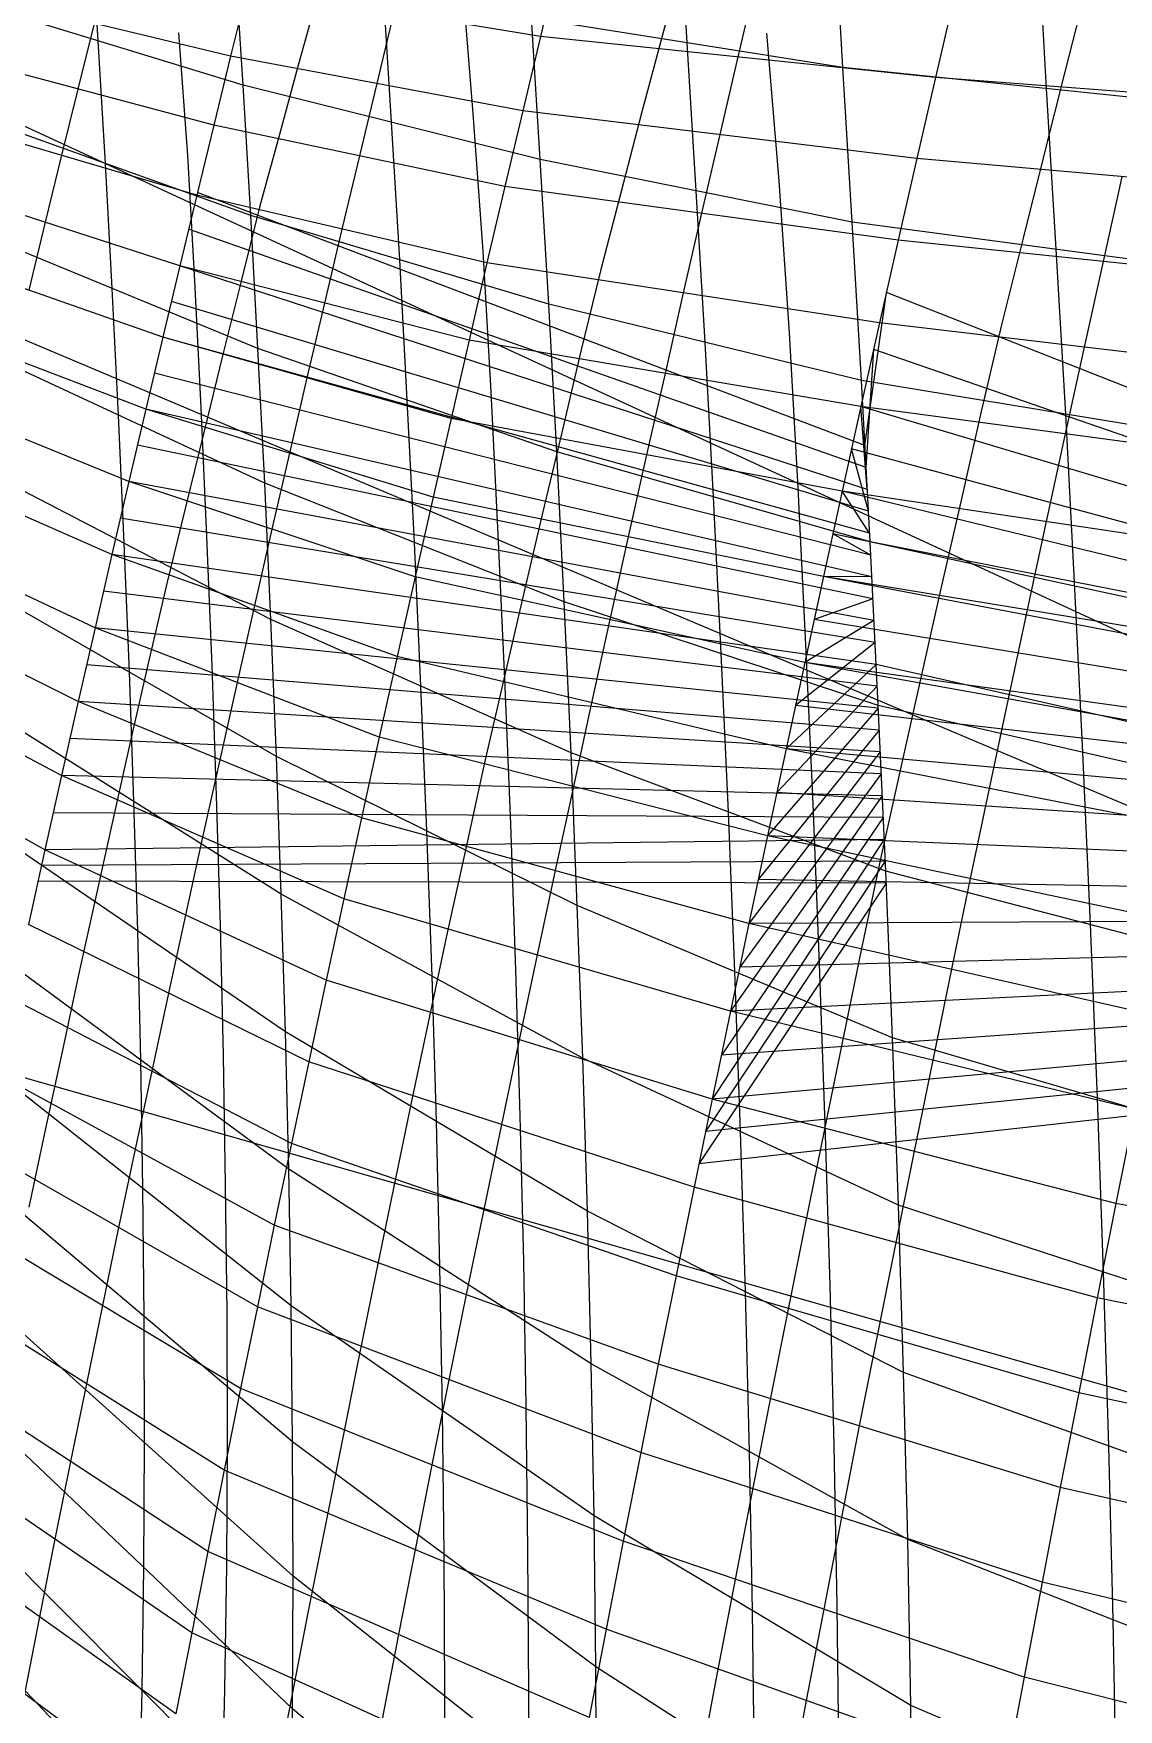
# Model space of a CAD drawing. Extents: x -530 to 530, y -2 to 255.
# Drawn here: x -506.01 to -480.26, y 173.79 to 213.55 of the extents above; entities that cross this region are included whole.
import ezdxf

# ---------------------------------------------------------------- set-up
doc = ezdxf.new("R2010")
doc.units = 0
doc.header["$MEASUREMENT"] = 0
doc.layers.add('default', color=7, linetype='Continuous')

msp = doc.modelspace()

# ---------------------------------------------------------------- linework, layer by layer
at = {"layer": 'default', "color": 8, "linetype": 'Continuous'}
for p, q in [((-378.597, 152.404, 428.049), (-520.613, 217.998, 317.927)), ((-378.597, 152.404, 428.049), (-507.502, 206.821, 289.104)), ((-419.825, 183.479, 287.3), (-486.016, 198.584, 248.244)), ((-378.597, 152.404, 428.049), (-523.575, 193.719, 319.002))]:
    msp.add_line(p, q, dxfattribs=at)
at = {"layer": 'default', "color": 7, "linetype": 'Continuous'}
for p, q in [((-504.476, 213.378, 281.858), (-504.653, 216.216, 281.562)), ((-490.501, 213.333, 253.963), (-490.6, 215.039, 253.775)), ((-488.869, 214.808, 235.229), (-489.296, 212.997, 235.111)), ((-497.513, 211.447, 268.491), (-497.711, 214.633, 268.147)), ((-497.459, 214.057, 250.168), (-497.868, 212.365, 250.082)), ((-481.971, 212.249, 239.653), (-482.076, 214.103, 239.443)), ((-504.574, 213.791, 264.98), (-504.959, 212.237, 264.921)), ((-504.306, 210.469, 282.157), (-504.476, 213.378, 281.858)), ((-490.284, 209.823, 254.355), (-490.501, 213.333, 253.963)), ((-489.296, 212.997, 235.111), (-489.725, 211.155, 234.993)), ((-497.868, 212.365, 250.082), (-498.279, 210.65, 249.995)), ((-504.959, 212.237, 264.921), (-505.347, 210.665, 264.862)), ((-481.74, 208.434, 240.095), (-481.971, 212.249, 239.653)), ((-497.322, 208.181, 268.838), (-497.513, 211.447, 268.491)), ((-489.725, 211.155, 234.993), (-490.157, 209.288, 234.875)), ((-505.347, 210.665, 264.862), (-505.734, 209.074, 264.805)), ((-504.146, 207.505, 282.456), (-504.306, 210.469, 282.157)), ((-498.279, 210.65, 249.995), (-498.694, 208.915, 249.909)), ((-480.182, 210.156, 219.772), (-480.63, 208.146, 219.622)), ((-490.075, 206.225, 254.75), (-490.284, 209.823, 254.355)), ((-490.157, 209.288, 234.875), (-490.592, 207.399, 234.758)), ((-505.734, 209.074, 264.805), (-506.122, 207.466, 264.748)), ((-498.694, 208.915, 249.909), (-499.107, 207.159, 249.825)), ((-481.518, 204.523, 240.539), (-481.74, 208.434, 240.095)), ((-497.141, 204.854, 269.185), (-497.322, 208.181, 268.838)), ((-480.63, 208.146, 219.622), (-481.08, 206.112, 219.472)), ((-503.997, 204.498, 282.754), (-504.146, 207.505, 282.456)), ((-490.592, 207.399, 234.758), (-491.026, 205.487, 234.642)), ((-499.107, 207.159, 249.825), (-499.523, 205.385, 249.742)), ((-489.878, 202.559, 255.145), (-490.075, 206.225, 254.75)), ((-481.08, 206.112, 219.472), (-481.53, 204.053, 219.324)), ((-499.523, 205.385, 249.742), (-499.938, 203.597, 249.66)), ((-491.026, 205.487, 234.642), (-491.462, 203.556, 234.527)), ((-496.973, 201.478, 269.53), (-497.141, 204.854, 269.185)), ((-503.859, 201.459, 283.049), (-503.997, 204.498, 282.754)), ((-481.307, 200.538, 240.981), (-481.518, 204.523, 240.539)), ((-481.53, 204.053, 219.324), (-481.982, 201.974, 219.177)), ((-499.938, 203.597, 249.66), (-500.353, 201.794, 249.578)), ((-491.462, 203.556, 234.527), (-491.898, 201.61, 234.414)), ((-489.693, 198.839, 255.537), (-489.878, 202.559, 255.145)), ((-500.353, 201.794, 249.578), (-500.767, 199.98, 249.499)), ((-481.982, 201.974, 219.177), (-482.433, 199.878, 219.031)), ((-503.736, 198.399, 283.341), (-503.859, 201.459, 283.049)), ((-496.817, 198.067, 269.871), (-496.973, 201.478, 269.53)), ((-491.898, 201.61, 234.414), (-492.334, 199.648, 234.301)), ((-481.11, 196.495, 241.42), (-481.307, 200.538, 240.981)), ((-500.767, 199.98, 249.499), (-501.179, 198.156, 249.421)), ((-492.334, 199.648, 234.301), (-492.768, 197.673, 234.191)), ((-482.433, 199.878, 219.031), (-482.885, 197.765, 218.887)), ((-489.522, 195.08, 255.925), (-489.693, 198.839, 255.537)), ((-503.629, 195.329, 283.626), (-503.736, 198.399, 283.341)), ((-501.179, 198.156, 249.421), (-501.59, 196.322, 249.344)), ((-496.677, 194.632, 270.207), (-496.817, 198.067, 269.871)), ((-492.768, 197.673, 234.191), (-493.201, 195.688, 234.082)), ((-482.885, 197.765, 218.887), (-483.335, 195.639, 218.744)), ((-480.927, 192.409, 241.853), (-481.11, 196.495, 241.42)), ((-501.59, 196.322, 249.344), (-501.998, 194.482, 249.27)), ((-493.201, 195.688, 234.082), (-493.632, 193.692, 233.975)), ((-503.539, 192.257, 283.905), (-503.629, 195.329, 283.626)), ((-483.335, 195.639, 218.744), (-483.783, 193.501, 218.604)), ((-489.368, 191.295, 256.305), (-489.522, 195.08, 255.925)), ((-501.998, 194.482, 249.27), (-502.404, 192.636, 249.197)), ((-496.554, 191.186, 270.536), (-496.677, 194.632, 270.207)), ((-493.632, 193.692, 233.975), (-494.06, 191.689, 233.871)), ((-483.783, 193.501, 218.604), (-484.23, 191.352, 218.465)), ((-502.404, 192.636, 249.197), (-502.806, 190.786, 249.127)), ((-503.466, 189.192, 284.176), (-503.539, 192.257, 283.905)), ((-480.762, 188.295, 242.278), (-480.927, 192.409, 241.853)), ((-494.06, 191.689, 233.871), (-494.486, 189.679, 233.768)), ((-489.232, 187.497, 256.677), (-489.368, 191.295, 256.305)), ((-484.23, 191.352, 218.465), (-484.673, 189.195, 218.33)), ((-496.45, 187.737, 270.856), (-496.554, 191.186, 270.536)), ((-502.806, 190.786, 249.127), (-503.204, 188.933, 249.059)), ((-494.486, 189.679, 233.768), (-494.908, 187.666, 233.668)), ((-503.204, 188.933, 249.059), (-503.6, 187.078, 248.992)), ((-503.415, 186.141, 284.437), (-503.466, 189.192, 284.176)), ((-484.673, 189.195, 218.33), (-485.115, 187.031, 218.196)), ((-480.617, 184.166, 242.692), (-480.762, 188.295, 242.278)), ((-496.366, 184.295, 271.167), (-496.45, 187.737, 270.856)), ((-494.908, 187.666, 233.668), (-495.326, 185.648, 233.571)), ((-489.117, 183.696, 257.038), (-489.232, 187.497, 256.677)), ((-503.6, 187.078, 248.992), (-503.991, 185.222, 248.928)), ((-485.115, 187.031, 218.196), (-485.552, 184.863, 218.066)), ((-503.384, 183.114, 284.688), (-503.415, 186.141, 284.437)), ((-495.326, 185.648, 233.571), (-495.741, 183.629, 233.476)), ((-503.991, 185.222, 248.928), (-504.377, 183.368, 248.866)), ((-485.552, 184.863, 218.066), (-485.985, 182.691, 217.939)), ((-496.304, 180.87, 271.465), (-496.366, 184.295, 271.167)), ((-480.492, 180.035, 243.093), (-480.617, 184.166, 242.692)), ((-504.377, 183.368, 248.866), (-504.758, 181.517, 248.807)), ((-495.741, 183.629, 233.476), (-496.152, 181.61, 233.384)), ((-489.022, 179.903, 257.387), (-489.117, 183.696, 257.038)), ((-503.376, 180.116, 284.927), (-503.384, 183.114, 284.688)), ((-485.985, 182.691, 217.939), (-486.415, 180.517, 217.814)), ((-504.758, 181.517, 248.807), (-505.134, 179.669, 248.751)), ((-496.152, 181.61, 233.384), (-496.557, 179.592, 233.294)), ((-496.266, 177.47, 271.751), (-496.304, 180.87, 271.465)), ((-486.415, 180.517, 217.814), (-486.84, 178.343, 217.692)), ((-503.393, 177.155, 285.154), (-503.376, 180.116, 284.927)), ((-488.952, 176.128, 257.722), (-489.022, 179.903, 257.387)), ((-480.39, 175.911, 243.48), (-480.492, 180.035, 243.093)), ((-505.134, 179.669, 248.751), (-505.505, 177.824, 248.697)), ((-496.557, 179.592, 233.294), (-496.957, 177.577, 233.208)), ((-486.84, 178.343, 217.692), (-487.26, 176.17, 217.574)), ((-505.505, 177.824, 248.697), (-505.869, 175.986, 248.645)), ((-496.957, 177.577, 233.208), (-497.351, 175.566, 233.125)), ((-496.252, 174.104, 272.022), (-496.266, 177.47, 271.751)), ((-503.436, 174.239, 285.365), (-503.393, 177.155, 285.154)), ((-505.869, 175.986, 248.645), (-506.228, 174.155, 248.597)), ((-488.907, 172.382, 258.041), (-488.952, 176.128, 257.722)), ((-487.26, 176.17, 217.574), (-487.674, 174.001, 217.46)), ((-480.314, 171.807, 243.85), (-480.39, 175.911, 243.48)), ((-497.351, 175.566, 233.125), (-497.741, 173.558, 233.045)), ((-503.506, 171.372, 285.562), (-503.436, 174.239, 285.365)), ((-496.266, 170.78, 272.277), (-496.252, 174.104, 272.022)), ((-487.674, 174.001, 217.46), (-488.082, 171.835, 217.349))]:
    msp.add_line(p, q, dxfattribs=at)
at = {"layer": 'default', "color": 3, "linetype": 'Continuous'}
for p, q in [((-501.039, 212.329, 275.367), (-501.227, 215.347, 275.047)), ((-501.039, 212.329, 275.367), (-507.913, 214.427, 288.349)), ((-486.807, 212.749, 246.679), (-486.91, 214.531, 246.48)), ((-493.987, 210.564, 261.615), (-494.195, 213.918, 261.246)), ((-486.807, 212.749, 246.679), (-494.195, 213.918, 261.246)), ((-486.582, 209.081, 247.096), (-486.807, 212.749, 246.679)), ((-477.134, 211.749, 232.628), (-486.807, 212.749, 246.679)), ((-500.857, 209.235, 275.69), (-501.039, 212.329, 275.367)), ((-493.987, 210.564, 261.615), (-501.039, 212.329, 275.367)), ((-500.857, 209.235, 275.69), (-507.755, 211.704, 288.624)), ((-493.786, 207.128, 261.986), (-493.987, 210.564, 261.615)), ((-486.582, 209.081, 247.096), (-493.987, 210.564, 261.615)), ((-486.282, 203.777, 247.684), (-502.122, 209.779, 257.592)), ((-500.686, 206.082, 276.013), (-500.857, 209.235, 275.69)), ((-493.786, 207.128, 261.986), (-500.857, 209.235, 275.69)), ((-500.686, 206.082, 276.013), (-507.606, 208.928, 288.899)), ((-486.254, 203.258, 247.741), (-502.33, 208.911, 257.556)), ((-486.365, 205.323, 247.515), (-486.582, 209.081, 247.096)), ((-476.898, 207.786, 233.094), (-486.582, 209.081, 247.096)), ((-486.226, 202.738, 247.797), (-502.538, 208.044, 257.519)), ((-486.199, 202.219, 247.854), (-502.74, 207.197, 257.485)), ((-466.494, 199.807, 219.15), (-485.77, 207.411, 227.335)), ((-493.596, 203.626, 262.357), (-493.786, 207.128, 261.986)), ((-486.365, 205.323, 247.515), (-493.786, 207.128, 261.986)), ((-500.526, 202.884, 276.334), (-507.468, 206.112, 289.173)), ((-486.171, 201.7, 247.911), (-502.942, 206.351, 257.45)), ((-500.526, 202.884, 276.334), (-500.686, 206.082, 276.013)), ((-493.596, 203.626, 262.357), (-500.686, 206.082, 276.013)), ((-466.467, 199.288, 219.21), (-486.073, 206.056, 227.244)), ((-486.144, 201.18, 247.967), (-503.143, 205.497, 257.416)), ((-486.159, 201.492, 247.934), (-486.365, 205.323, 247.515)), ((-476.67, 203.724, 233.562), (-486.365, 205.323, 247.515)), ((-486.118, 200.661, 248.022), (-503.345, 204.644, 257.382)), ((-466.441, 198.769, 219.27), (-486.376, 204.701, 227.153)), ((-486.093, 200.142, 248.078), (-503.546, 203.784, 257.348)), ((-493.419, 200.072, 262.725), (-493.596, 203.626, 262.357)), ((-486.159, 201.492, 247.934), (-493.596, 203.626, 262.357)), ((-466.414, 198.25, 219.33), (-486.599, 203.697, 227.087)), ((-500.379, 199.652, 276.653), (-507.34, 203.266, 289.446)), ((-486.067, 199.623, 248.133), (-503.748, 202.924, 257.315)), ((-500.379, 199.652, 276.653), (-500.526, 202.884, 276.334)), ((-493.419, 200.072, 262.725), (-500.526, 202.884, 276.334)), ((-466.388, 197.731, 219.389), (-486.821, 202.694, 227.021)), ((-486.042, 199.103, 248.189), (-503.949, 202.058, 257.282)), ((-466.364, 197.212, 219.448), (-487.043, 201.682, 226.956)), ((-485.968, 197.606, 248.349), (-486.159, 201.492, 247.934)), ((-476.454, 199.585, 234.029), (-486.159, 201.492, 247.934)), ((-486.016, 198.584, 248.244), (-504.15, 201.192, 257.249)), ((-466.339, 196.693, 219.507), (-487.265, 200.67, 226.89)), ((-500.246, 196.398, 276.967), (-507.226, 200.401, 289.715)), ((-485.99, 198.065, 248.3), (-504.35, 200.321, 257.217)), ((-493.255, 196.482, 263.09), (-493.419, 200.072, 262.725)), ((-485.968, 197.606, 248.349), (-493.419, 200.072, 262.725)), ((-500.246, 196.398, 276.967), (-500.379, 199.652, 276.653)), ((-493.255, 196.482, 263.09), (-500.379, 199.652, 276.653)), ((-466.315, 196.174, 219.565), (-487.487, 199.651, 226.825)), ((-485.965, 197.546, 248.355), (-504.55, 199.451, 257.185)), ((-485.941, 197.027, 248.409), (-504.75, 198.576, 257.154)), ((-466.29, 195.655, 219.624), (-487.71, 198.631, 226.761)), ((-485.918, 196.508, 248.464), (-504.949, 197.701, 257.122)), ((-500.131, 193.133, 277.274), (-507.128, 197.526, 289.978)), ((-466.266, 195.136, 219.683), (-487.931, 197.605, 226.697)), ((-485.789, 193.678, 248.76), (-485.968, 197.606, 248.349)), ((-476.252, 195.385, 234.491), (-485.968, 197.606, 248.349)), ((-485.894, 195.988, 248.518), (-505.147, 196.823, 257.092)), ((-493.107, 192.866, 263.448), (-493.255, 196.482, 263.09)), ((-485.789, 193.678, 248.76), (-493.255, 196.482, 263.09)), ((-466.241, 194.617, 219.741), (-488.153, 196.578, 226.633)), ((-500.131, 193.133, 277.274), (-500.246, 196.398, 276.967)), ((-493.107, 192.866, 263.448), (-500.246, 196.398, 276.967)), ((-485.871, 195.469, 248.572), (-505.345, 195.944, 257.062)), ((-466.216, 194.099, 219.8), (-488.373, 195.546, 226.57)), ((-485.847, 194.95, 248.627), (-505.543, 195.063, 257.032)), ((-500.033, 189.865, 277.574), (-507.045, 194.65, 290.236)), ((-466.192, 193.58, 219.859), (-488.594, 194.514, 226.508)), ((-485.823, 194.431, 248.681), (-505.74, 194.182, 257.002)), ((-485.8, 193.912, 248.735), (-505.822, 193.81, 256.99)), ((-485.628, 189.724, 249.162), (-485.789, 193.678, 248.76)), ((-476.065, 191.14, 234.947), (-485.789, 193.678, 248.76)), ((-485.778, 193.393, 248.789), (-505.904, 193.438, 256.978)), ((-466.169, 193.061, 219.916), (-488.814, 193.477, 226.446)), ((-500.033, 189.865, 277.574), (-500.131, 193.133, 277.274)), ((-492.978, 189.238, 263.798), (-500.131, 193.133, 277.274)), ((-492.978, 189.238, 263.798), (-493.107, 192.866, 263.448)), ((-485.628, 189.724, 249.162), (-493.107, 192.866, 263.448)), ((-466.146, 192.542, 219.973), (-489.034, 192.439, 226.384)), ((-499.954, 186.605, 277.865), (-506.979, 191.779, 290.488)), ((-466.124, 192.023, 220.03), (-489.252, 191.398, 226.323)), ((-466.101, 191.504, 220.088), (-489.47, 190.357, 226.263)), ((-466.078, 190.985, 220.145), (-489.688, 189.313, 226.203)), ((-466.056, 190.467, 220.202), (-489.905, 188.268, 226.144)), ((-499.954, 186.605, 277.865), (-500.033, 189.865, 277.574)), ((-492.867, 185.608, 264.139), (-500.033, 189.865, 277.574)), ((-466.033, 189.948, 220.259), (-490.063, 187.501, 226.101)), ((-485.487, 185.755, 249.555), (-485.628, 189.724, 249.162)), ((-475.896, 186.866, 235.394), (-485.628, 189.724, 249.162)), ((-466.01, 189.429, 220.317), (-490.22, 186.733, 226.059)), ((-499.897, 183.36, 278.145), (-506.933, 188.923, 290.73)), ((-492.867, 185.608, 264.139), (-492.978, 189.238, 263.798)), ((-485.487, 185.755, 249.555), (-492.978, 189.238, 263.798)), ((-499.897, 183.36, 278.145), (-499.954, 186.605, 277.865)), ((-492.777, 181.985, 264.469), (-499.954, 186.605, 277.865)), ((-499.862, 180.139, 278.413), (-506.907, 186.088, 290.963)), ((-485.366, 181.784, 249.937), (-485.487, 185.755, 249.555)), ((-475.747, 182.577, 235.828), (-485.487, 185.755, 249.555)), ((-492.777, 181.985, 264.469), (-492.867, 185.608, 264.139)), ((-485.366, 181.784, 249.937), (-492.867, 185.608, 264.139)), ((-499.862, 180.139, 278.413), (-499.897, 183.36, 278.145)), ((-492.711, 178.38, 264.786), (-499.897, 183.36, 278.145)), ((-499.851, 176.951, 278.669), (-506.902, 183.281, 291.186)), ((-492.711, 178.38, 264.786), (-492.777, 181.985, 264.469)), ((-485.267, 177.821, 250.305), (-492.777, 181.985, 264.469)), ((-485.267, 177.821, 250.305), (-485.366, 181.784, 249.937)), ((-475.619, 178.285, 236.249), (-485.366, 181.784, 249.937)), ((-499.866, 173.801, 278.91), (-506.92, 180.509, 291.397)), ((-499.851, 176.951, 278.669), (-499.862, 180.139, 278.413)), ((-492.669, 174.801, 265.089), (-499.862, 180.139, 278.413)), ((-492.669, 174.801, 265.089), (-492.711, 178.38, 264.786)), ((-485.193, 173.877, 250.658), (-492.711, 178.38, 264.786)), ((-499.909, 170.699, 279.135), (-506.963, 177.779, 291.596)), ((-485.193, 173.877, 250.658), (-485.267, 177.821, 250.305)), ((-475.513, 174.002, 236.655), (-485.267, 177.821, 250.305)), ((-499.866, 173.801, 278.91), (-499.851, 176.951, 278.669)), ((-492.653, 171.258, 265.375), (-499.851, 176.951, 278.669)), ((-499.98, 167.65, 279.343), (-507.032, 175.095, 291.781)), ((-492.653, 171.258, 265.375), (-492.669, 174.801, 265.089)), ((-485.144, 169.962, 250.993), (-492.669, 174.801, 265.089)), ((-499.909, 170.699, 279.135), (-499.866, 173.801, 278.91)), ((-492.665, 167.758, 265.644), (-499.866, 173.801, 278.91)), ((-485.144, 169.962, 250.993), (-485.193, 173.877, 250.658)), ((-475.435, 169.738, 237.042), (-485.193, 173.877, 250.658))]:
    msp.add_line(p, q, dxfattribs=at)
at = {"layer": 'default', "color": 5, "linetype": 'Continuous'}
for p, q in [((-493.562, 215.226, 242.633), (-493.98, 213.486, 242.531)), ((-501.334, 213.013, 257.733), (-507.813, 214.569, 272.227)), ((-500.938, 214.628, 257.805), (-501.334, 213.013, 257.733)), ((-493.98, 213.486, 242.531), (-500.938, 214.628, 257.805)), ((-484.176, 214.39, 227.826), (-484.611, 212.507, 227.69)), ((-493.98, 213.486, 242.531), (-494.401, 211.717, 242.43)), ((-484.611, 212.507, 227.69), (-493.98, 213.486, 242.531)), ((-501.734, 211.376, 257.661), (-508.184, 213.098, 272.181)), ((-501.334, 213.013, 257.733), (-501.734, 211.376, 257.661)), ((-494.401, 211.717, 242.43), (-501.334, 213.013, 257.733)), ((-484.611, 212.507, 227.69), (-485.049, 210.592, 227.555)), ((-474.863, 211.772, 212.154), (-484.611, 212.507, 227.69)), ((-502.137, 209.72, 257.589), (-508.557, 211.61, 272.135)), ((-494.401, 211.717, 242.43), (-494.824, 209.924, 242.33)), ((-485.049, 210.592, 227.555), (-494.401, 211.717, 242.43)), ((-501.734, 211.376, 257.661), (-502.137, 209.72, 257.589)), ((-494.824, 209.924, 242.33), (-501.734, 211.376, 257.661)), ((-485.049, 210.592, 227.555), (-485.49, 208.652, 227.421)), ((-475.315, 209.72, 211.989), (-485.049, 210.592, 227.555)), ((-502.538, 208.044, 257.519), (-508.929, 210.104, 272.09)), ((-502.137, 209.72, 257.589), (-502.538, 208.044, 257.519)), ((-495.251, 208.11, 242.23), (-502.137, 209.72, 257.589)), ((-494.824, 209.924, 242.33), (-495.251, 208.11, 242.23)), ((-485.49, 208.652, 227.421), (-494.824, 209.924, 242.33)), ((-502.942, 206.351, 257.45), (-509.303, 208.582, 272.046)), ((-485.49, 208.652, 227.421), (-485.933, 206.688, 227.286)), ((-475.769, 207.64, 211.824), (-485.49, 208.652, 227.421)), ((-502.538, 208.044, 257.519), (-502.942, 206.351, 257.45)), ((-495.676, 206.274, 242.131), (-502.538, 208.044, 257.519)), ((-495.251, 208.11, 242.23), (-495.676, 206.274, 242.131)), ((-485.933, 206.688, 227.286), (-495.251, 208.11, 242.23)), ((-503.345, 204.644, 257.382), (-509.676, 207.048, 272.004)), ((-485.933, 206.688, 227.286), (-486.376, 204.701, 227.153)), ((-476.227, 205.535, 211.658), (-485.933, 206.688, 227.286)), ((-502.942, 206.351, 257.45), (-503.345, 204.644, 257.382)), ((-496.104, 204.419, 242.034), (-502.942, 206.351, 257.45)), ((-495.676, 206.274, 242.131), (-496.104, 204.419, 242.034)), ((-486.376, 204.701, 227.153), (-495.676, 206.274, 242.131)), ((-503.748, 202.924, 257.315), (-510.05, 205.502, 271.962)), ((-503.345, 204.644, 257.382), (-503.748, 202.924, 257.315)), ((-496.531, 202.55, 241.937), (-503.345, 204.644, 257.382)), ((-496.104, 204.419, 242.034), (-496.531, 202.55, 241.937)), ((-486.821, 202.694, 227.021), (-496.104, 204.419, 242.034)), ((-486.376, 204.701, 227.153), (-486.821, 202.694, 227.021)), ((-476.684, 203.405, 211.495), (-486.376, 204.701, 227.153)), ((-504.15, 201.192, 257.249), (-510.422, 203.946, 271.921)), ((-503.748, 202.924, 257.315), (-504.15, 201.192, 257.249)), ((-496.958, 200.665, 241.842), (-503.748, 202.924, 257.315)), ((-496.531, 202.55, 241.937), (-496.958, 200.665, 241.842)), ((-487.265, 200.67, 226.89), (-496.531, 202.55, 241.937)), ((-486.821, 202.694, 227.021), (-487.265, 200.67, 226.89)), ((-477.143, 201.254, 211.333), (-486.821, 202.694, 227.021)), ((-504.55, 199.451, 257.185), (-510.794, 202.381, 271.882)), ((-504.15, 201.192, 257.249), (-504.55, 199.451, 257.185)), ((-497.383, 198.769, 241.748), (-504.15, 201.192, 257.249)), ((-504.949, 197.701, 257.122), (-511.163, 200.808, 271.843)), ((-496.958, 200.665, 241.842), (-497.383, 198.769, 241.748)), ((-487.71, 198.631, 226.761), (-496.958, 200.665, 241.842)), ((-487.265, 200.67, 226.89), (-487.71, 198.631, 226.761)), ((-477.601, 199.085, 211.172), (-487.265, 200.67, 226.89)), ((-504.55, 199.451, 257.185), (-504.949, 197.701, 257.122)), ((-497.808, 196.861, 241.657), (-504.55, 199.451, 257.185)), ((-505.345, 195.944, 257.062), (-511.531, 199.23, 271.807)), ((-497.383, 198.769, 241.748), (-497.808, 196.861, 241.657)), ((-488.153, 196.578, 226.633), (-497.383, 198.769, 241.748)), ((-487.71, 198.631, 226.761), (-488.153, 196.578, 226.633)), ((-478.06, 196.899, 211.012), (-487.71, 198.631, 226.761)), ((-504.949, 197.701, 257.122), (-505.345, 195.944, 257.062)), ((-498.23, 194.944, 241.567), (-504.949, 197.701, 257.122)), ((-505.74, 194.182, 257.002), (-511.896, 197.646, 271.771)), ((-497.808, 196.861, 241.657), (-498.23, 194.944, 241.567)), ((-488.594, 194.514, 226.508), (-497.808, 196.861, 241.657)), ((-488.153, 196.578, 226.633), (-488.594, 194.514, 226.508)), ((-478.517, 194.699, 210.855), (-488.153, 196.578, 226.633)), ((-505.345, 195.944, 257.062), (-505.74, 194.182, 257.002)), ((-498.65, 193.02, 241.479), (-505.345, 195.944, 257.062)), ((-498.23, 194.944, 241.567), (-498.65, 193.02, 241.479)), ((-489.034, 192.439, 226.384), (-498.23, 194.944, 241.567)), ((-488.594, 194.514, 226.508), (-489.034, 192.439, 226.384)), ((-478.972, 192.487, 210.7), (-488.594, 194.514, 226.508)), ((-505.74, 194.182, 257.002), (-506.13, 192.416, 256.945)), ((-499.068, 191.09, 241.392), (-505.74, 194.182, 257.002)), ((-498.65, 193.02, 241.479), (-499.068, 191.09, 241.392)), ((-489.47, 190.357, 226.263), (-498.65, 193.02, 241.479)), ((-499.481, 189.156, 241.309), (-506.13, 192.416, 256.945)), ((-489.034, 192.439, 226.384), (-489.47, 190.357, 226.263)), ((-479.426, 190.264, 210.547), (-489.034, 192.439, 226.384)), ((-499.068, 191.09, 241.392), (-499.481, 189.156, 241.309)), ((-489.905, 188.268, 226.144), (-499.068, 191.09, 241.392)), ((-499.891, 187.218, 241.227), (-506.517, 190.647, 256.89)), ((-489.47, 190.357, 226.263), (-489.905, 188.268, 226.144)), ((-479.876, 188.032, 210.397), (-489.47, 190.357, 226.263)), ((-499.481, 189.156, 241.309), (-499.891, 187.218, 241.227)), ((-490.335, 186.176, 226.028), (-499.481, 189.156, 241.309)), ((-500.298, 185.279, 241.148), (-506.902, 188.876, 256.836)), ((-489.905, 188.268, 226.144), (-490.335, 186.176, 226.028)), ((-480.325, 185.793, 210.249), (-489.905, 188.268, 226.144)), ((-479.876, 188.032, 210.397), (-480.325, 185.793, 210.249)), ((-500.7, 183.339, 241.071), (-507.281, 187.106, 256.785)), ((-499.891, 187.218, 241.227), (-500.298, 185.279, 241.148)), ((-490.762, 184.078, 225.914), (-499.891, 187.218, 241.227)), ((-490.335, 186.176, 226.028), (-490.762, 184.078, 225.914)), ((-480.768, 183.55, 210.104), (-490.335, 186.176, 226.028)), ((-480.325, 185.793, 210.249), (-480.768, 183.55, 210.104)), ((-468.767, 183.591, 194.853), (-480.325, 185.793, 210.249)), ((-501.097, 181.4, 240.997), (-507.657, 185.336, 256.735)), ((-500.298, 185.279, 241.148), (-500.7, 183.339, 241.071)), ((-491.185, 181.98, 225.803), (-500.298, 185.279, 241.148)), ((-490.762, 184.078, 225.914), (-491.185, 181.98, 225.803)), ((-481.208, 181.303, 209.963), (-490.762, 184.078, 225.914)), ((-501.49, 179.465, 240.926), (-508.027, 183.569, 256.688)), ((-500.7, 183.339, 241.071), (-501.097, 181.4, 240.997)), ((-491.603, 179.881, 225.696), (-500.7, 183.339, 241.071)), ((-480.768, 183.55, 210.104), (-481.208, 181.303, 209.963)), ((-469.22, 181.207, 194.68), (-480.768, 183.55, 210.104)), ((-501.876, 177.533, 240.858), (-508.392, 181.805, 256.644)), ((-491.185, 181.98, 225.803), (-491.603, 179.881, 225.696)), ((-481.645, 179.054, 209.824), (-491.185, 181.98, 225.803)), ((-501.097, 181.4, 240.997), (-501.49, 179.465, 240.926)), ((-492.017, 177.783, 225.591), (-501.097, 181.4, 240.997)), ((-481.208, 181.303, 209.963), (-481.645, 179.054, 209.824)), ((-469.669, 178.817, 194.51), (-481.208, 181.303, 209.963)), ((-502.257, 175.604, 240.792), (-508.752, 180.044, 256.601)), ((-491.603, 179.881, 225.696), (-492.017, 177.783, 225.591)), ((-482.076, 176.804, 209.689), (-491.603, 179.881, 225.696)), ((-501.49, 179.465, 240.926), (-501.876, 177.533, 240.858)), ((-492.425, 175.689, 225.489), (-501.49, 179.465, 240.926)), ((-481.645, 179.054, 209.824), (-482.076, 176.804, 209.689)), ((-470.115, 176.426, 194.343), (-481.645, 179.054, 209.824)), ((-502.632, 173.683, 240.729), (-509.106, 178.29, 256.562)), ((-492.017, 177.783, 225.591), (-492.425, 175.689, 225.489)), ((-482.503, 174.556, 209.558), (-492.017, 177.783, 225.591)), ((-501.876, 177.533, 240.858), (-502.257, 175.604, 240.792)), ((-492.827, 173.598, 225.392), (-501.876, 177.533, 240.858)), ((-482.076, 176.804, 209.689), (-482.503, 174.556, 209.558)), ((-470.555, 174.035, 194.181), (-482.076, 176.804, 209.689)), ((-503.001, 171.769, 240.67), (-509.455, 176.541, 256.524)), ((-502.257, 175.604, 240.792), (-502.632, 173.683, 240.729)), ((-493.224, 171.511, 225.297), (-502.257, 175.604, 240.792)), ((-492.425, 175.689, 225.489), (-492.827, 173.598, 225.392)), ((-482.924, 172.312, 209.43), (-492.425, 175.689, 225.489)), ((-482.503, 174.556, 209.558), (-482.924, 172.312, 209.43)), ((-470.99, 171.645, 194.022), (-482.503, 174.556, 209.558))]:
    msp.add_line(p, q, dxfattribs=at)
at = {"layer": 'default', "color": 4, "linetype": 'Continuous'}
for p, q in [((-490.617, 215.295, 234.122), (-491.096, 213.492, 233.97)), ((-495.578, 211.659, 269.387), (-495.839, 214.84, 269.011)), ((-499.247, 214.543, 249.17), (-499.713, 212.862, 249.052)), ((-481.041, 214.584, 218.832), (-481.536, 212.643, 218.645)), ((-502.351, 210.659, 282.946), (-502.567, 213.573, 282.628)), ((-488.321, 210.055, 255.393), (-488.607, 213.559, 254.961)), ((-491.096, 213.492, 233.97), (-491.582, 211.661, 233.817)), ((-499.713, 212.862, 249.052), (-500.174, 211.157, 248.938)), ((-481.536, 212.643, 218.645), (-482.037, 210.67, 218.455)), ((-495.341, 208.39, 269.757), (-495.578, 211.659, 269.387)), ((-491.582, 211.661, 233.817), (-492.065, 209.804, 233.667)), ((-500.174, 211.157, 248.938), (-500.645, 209.431, 248.821)), ((-502.182, 207.686, 283.249), (-502.351, 210.659, 282.946)), ((-482.037, 210.67, 218.455), (-482.535, 208.67, 218.269)), ((-488.072, 206.453, 255.811), (-488.321, 210.055, 255.393)), ((-492.065, 209.804, 233.667), (-492.557, 207.925, 233.514)), ((-500.645, 209.431, 248.821), (-501.084, 207.675, 248.723)), ((-495.151, 205.053, 270.108), (-495.341, 208.39, 269.757)), ((-482.535, 208.67, 218.269), (-483.042, 206.645, 218.08)), ((-502.034, 204.669, 283.547), (-502.182, 207.686, 283.249)), ((-501.084, 207.675, 248.723), (-501.524, 205.903, 248.626)), ((-492.557, 207.925, 233.514), (-493.023, 206.015, 233.379)), ((-486.282, 203.777, 247.684), (-485.77, 207.411, 227.335)), ((-487.865, 202.776, 256.211), (-488.072, 206.453, 255.811)), ((-483.042, 206.645, 218.08), (-483.523, 204.588, 217.91)), ((-493.023, 206.015, 233.379), (-493.478, 204.085, 233.252)), ((-486.254, 203.258, 247.741), (-486.073, 206.056, 227.244)), ((-501.524, 205.903, 248.626), (-501.965, 204.117, 248.53)), ((-494.983, 201.667, 270.454), (-495.151, 205.053, 270.108)), ((-501.897, 201.619, 283.844), (-502.034, 204.669, 283.547)), ((-486.226, 202.738, 247.797), (-486.376, 204.701, 227.153)), ((-483.523, 204.588, 217.91), (-483.994, 202.509, 217.75)), ((-501.965, 204.117, 248.53), (-502.405, 202.316, 248.435)), ((-493.478, 204.085, 233.252), (-493.94, 202.14, 233.123)), ((-486.199, 202.219, 247.854), (-486.599, 203.697, 227.087)), ((-487.681, 199.046, 256.604), (-487.865, 202.776, 256.211)), ((-486.171, 201.7, 247.911), (-486.821, 202.694, 227.021)), ((-483.994, 202.509, 217.75), (-484.471, 200.415, 217.586)), ((-502.405, 202.316, 248.435), (-502.844, 200.502, 248.342)), ((-493.94, 202.14, 233.123), (-494.401, 200.179, 232.995)), ((-494.828, 198.245, 270.796), (-494.983, 201.667, 270.454)), ((-486.144, 201.18, 247.967), (-487.043, 201.682, 226.956)), ((-501.774, 198.548, 284.136), (-501.897, 201.619, 283.844)), ((-502.844, 200.502, 248.342), (-503.276, 198.677, 248.254)), ((-486.118, 200.661, 248.022), (-487.265, 200.67, 226.89)), ((-494.401, 200.179, 232.995), (-494.862, 198.205, 232.868)), ((-486.093, 200.142, 248.078), (-487.487, 199.651, 226.825)), ((-484.471, 200.415, 217.586), (-484.948, 198.303, 217.424)), ((-486.067, 199.623, 248.133), (-487.71, 198.631, 226.761)), ((-486.042, 199.103, 248.189), (-487.931, 197.605, 226.697)), ((-487.51, 195.276, 256.992), (-487.681, 199.046, 256.604)), ((-503.276, 198.677, 248.254), (-503.697, 196.84, 248.173)), ((-501.667, 195.466, 284.422), (-501.774, 198.548, 284.136)), ((-486.016, 198.584, 248.244), (-488.153, 196.578, 226.633)), ((-494.862, 198.205, 232.868), (-495.32, 196.22, 232.744)), ((-494.688, 194.797, 271.134), (-494.828, 198.245, 270.796)), ((-485.99, 198.065, 248.3), (-488.373, 195.546, 226.57)), ((-484.948, 198.303, 217.424), (-485.424, 196.177, 217.264)), ((-485.965, 197.546, 248.355), (-488.594, 194.514, 226.508)), ((-485.941, 197.027, 248.409), (-488.814, 193.477, 226.446)), ((-503.697, 196.84, 248.173), (-504.107, 194.995, 248.097)), ((-485.918, 196.508, 248.464), (-489.034, 192.439, 226.384)), ((-495.32, 196.22, 232.744), (-495.755, 194.219, 232.635)), ((-485.424, 196.177, 217.264), (-485.897, 194.039, 217.106)), ((-485.894, 195.988, 248.518), (-489.252, 191.398, 226.323)), ((-501.577, 192.381, 284.702), (-501.667, 195.466, 284.422)), ((-485.871, 195.469, 248.572), (-489.47, 190.357, 226.263)), ((-487.356, 191.478, 257.374), (-487.51, 195.276, 256.992)), ((-504.107, 194.995, 248.097), (-504.516, 193.143, 248.024)), ((-485.847, 194.95, 248.627), (-489.688, 189.313, 226.203)), ((-494.566, 191.338, 271.463), (-494.688, 194.797, 271.134)), ((-495.755, 194.219, 232.635), (-496.192, 192.212, 232.525)), ((-485.823, 194.431, 248.681), (-489.905, 188.268, 226.144)), ((-485.8, 193.912, 248.735), (-490.063, 187.501, 226.101)), ((-485.897, 194.039, 217.106), (-486.354, 191.886, 216.962)), ((-485.778, 193.393, 248.789), (-490.22, 186.733, 226.059)), ((-504.516, 193.143, 248.024), (-504.926, 191.289, 247.949)), ((-501.505, 189.301, 284.975), (-501.577, 192.381, 284.702)), ((-496.192, 192.212, 232.525), (-496.622, 190.197, 232.421)), ((-486.354, 191.886, 216.962), (-486.8, 189.724, 216.825)), ((-504.926, 191.289, 247.949), (-505.327, 189.43, 247.88)), ((-494.462, 187.876, 271.784), (-494.566, 191.338, 271.463)), ((-487.222, 187.666, 257.746), (-487.356, 191.478, 257.374)), ((-496.622, 190.197, 232.421), (-497.046, 188.177, 232.32)), ((-486.8, 189.724, 216.825), (-487.244, 187.554, 216.69)), ((-505.327, 189.43, 247.88), (-505.725, 187.569, 247.812)), ((-501.454, 186.235, 285.237), (-501.505, 189.301, 284.975)), ((-497.046, 188.177, 232.32), (-497.467, 186.155, 232.221)), ((-494.378, 184.42, 272.096), (-494.462, 187.876, 271.784)), ((-505.725, 187.569, 247.812), (-506.119, 185.708, 247.747)), ((-487.244, 187.554, 216.69), (-487.684, 185.38, 216.558)), ((-487.106, 183.852, 258.109), (-487.222, 187.666, 257.746)), ((-501.418, 183.192, 285.491), (-501.454, 186.235, 285.237)), ((-497.467, 186.155, 232.221), (-497.885, 184.13, 232.125)), ((-487.684, 185.38, 216.558), (-488.119, 183.202, 216.43)), ((-497.885, 184.13, 232.125), (-498.298, 182.104, 232.032)), ((-494.317, 180.978, 272.396), (-494.378, 184.42, 272.096)), ((-487.012, 180.044, 258.459), (-487.106, 183.852, 258.109)), ((-501.41, 180.176, 285.732), (-501.418, 183.192, 285.491)), ((-488.119, 183.202, 216.43), (-488.552, 181.022, 216.304)), ((-498.298, 182.104, 232.032), (-498.706, 180.08, 231.941)), ((-494.279, 177.562, 272.683), (-494.317, 180.978, 272.396)), ((-488.552, 181.022, 216.304), (-488.979, 178.841, 216.181)), ((-501.428, 177.195, 285.96), (-501.41, 180.176, 285.732)), ((-498.706, 180.08, 231.941), (-499.109, 178.059, 231.854)), ((-486.942, 176.252, 258.795), (-487.012, 180.044, 258.459)), ((-488.979, 178.841, 216.181), (-489.402, 176.662, 216.062)), ((-499.109, 178.059, 231.854), (-499.506, 176.04, 231.769)), ((-494.26, 174.178, 272.958), (-494.279, 177.562, 272.683)), ((-501.471, 174.257, 286.174), (-501.428, 177.195, 285.96)), ((-489.402, 176.662, 216.062), (-489.819, 174.487, 215.946)), ((-486.898, 172.488, 259.115), (-486.942, 176.252, 258.795)), ((-499.506, 176.04, 231.769), (-499.898, 174.026, 231.688)), ((-501.542, 171.368, 286.372), (-501.471, 174.257, 286.174)), ((-489.819, 174.487, 215.946), (-490.229, 172.313, 215.834)), ((-499.898, 174.026, 231.688), (-500.283, 172.019, 231.61)), ((-494.275, 170.833, 273.215), (-494.26, 174.178, 272.958))]:
    msp.add_line(p, q, dxfattribs=at)

doc.saveas('drawing.dxf')
